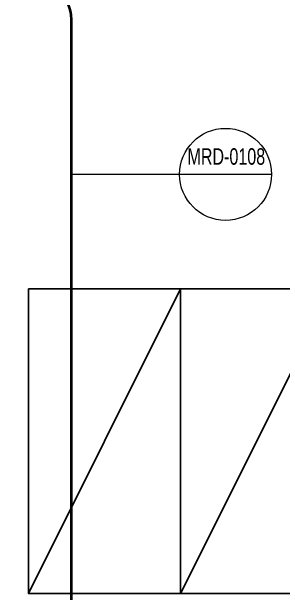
# Model space of a CAD drawing. Extents: x -5598 to 26293, y -3808 to 13850.
# Drawn here: x 14215 to 14661, y 7535 to 8491 of the extents above; entities that cross this region are included whole.
import ezdxf
from ezdxf.enums import TextEntityAlignment as Align

# ---------------------------------------------------------------- set-up
doc = ezdxf.new("R2010")
doc.units = 0
doc.header["$LTSCALE"] = 100
doc.header["$MEASUREMENT"] = 0
doc.linetypes.add('HIDDEN', pattern=[0.375, 0.25, -0.125])
doc.layers.add('TEFRIS', color=7, linetype='Continuous')
doc.layers.add('Y-DETAIL NUMBER', color=140, linetype='Continuous', lineweight=18)
doc.styles.add('ARIAL', font='arial.ttf', dxfattribs={"width": 0.7})
doc.styles.add('style5', font='', dxfattribs={"height": 12})
doc.styles.get('style5').set_extended_font_data('Haettenschweiler', bold=True)

# ---------------------------------------------------------------- blocks, each defined once
blk = doc.blocks.new('OTOPARK')
at = {"color": 0}
blk.add_line((0, 0), (250, -500), dxfattribs=at)
blk.add_lwpolyline([(0, -500), (0, 0), (250, 0), (250, -500)], close=True, dxfattribs=at)
blk = doc.blocks.new('DETAYNO4-200')
at = {"layer": 'Y-DETAIL NUMBER'}
for p, q in [((-107976.8, -237574.8), (-107576.8, -237574.8)), ((-107576.8, -237574.8), (-107105.9, -237574.8))]:
    blk.add_line(p, q, dxfattribs=at)
blk.add_circle((-107776.8, -237574.8), 200, dxfattribs=at)
at = {"layer": 'Y-DETAIL NUMBER', "style": 'style5'}
for tag, p in [('CIZIMNO', (-107776.8, -237564.8)), ('PAFTANO', (-107776.8, -237702.7))]:
    blk.add_attdef(tag, text='', height=120, dxfattribs=at).set_placement(p, align=Align.CENTER)

msp = doc.modelspace()

# ---------------------------------------------------------------- linework, layer by layer
at = {"layer": 'Y-DETAIL NUMBER', "linetype": 'HIDDEN', "const_width": 4.374}
msp.add_lwpolyline([(13631.04759, 8533.97486), (14257.74471, 8533.97486, -0.414213562), (14312.74471, 8478.97486), (14312.74471, 7464.68974, -0.414213562), (14257.74471, 7409.68974), (13631.04759, 7409.68974, -0.414213562), (13576.04759, 7464.68974), (13576.04759, 8478.97486, -0.414213562)], format="xyb", close=True, dxfattribs=at)

# ---------------------------------------------------------------- block references
at = {"layer": 'TEFRIS', "color": 11, "xscale": -1, "rotation": 180}
for p in [(14242.5, 7535.00002), (14492.5, 7535.00002)]:
    msp.add_blockref('OTOPARK', p, dxfattribs=at)
at = {"layer": 'Y-DETAIL NUMBER'}
ref = msp.add_blockref('DETAYNO4-200', (-26173.29385, -81580.03192), dxfattribs=dict(at, xscale=0.3779999999329448, yscale=0.3779999999329448, zscale=0.3779999999329448, rotation=180))
ref.add_attrib('CIZIMNO', 'MRD-0108', dxfattribs={"height": 27, "style": 'ARIAL', "width": 0.7}).set_placement((14567.59032, 8266.09607), align=Align.TOP_CENTER)

doc.saveas('drawing.dxf')
